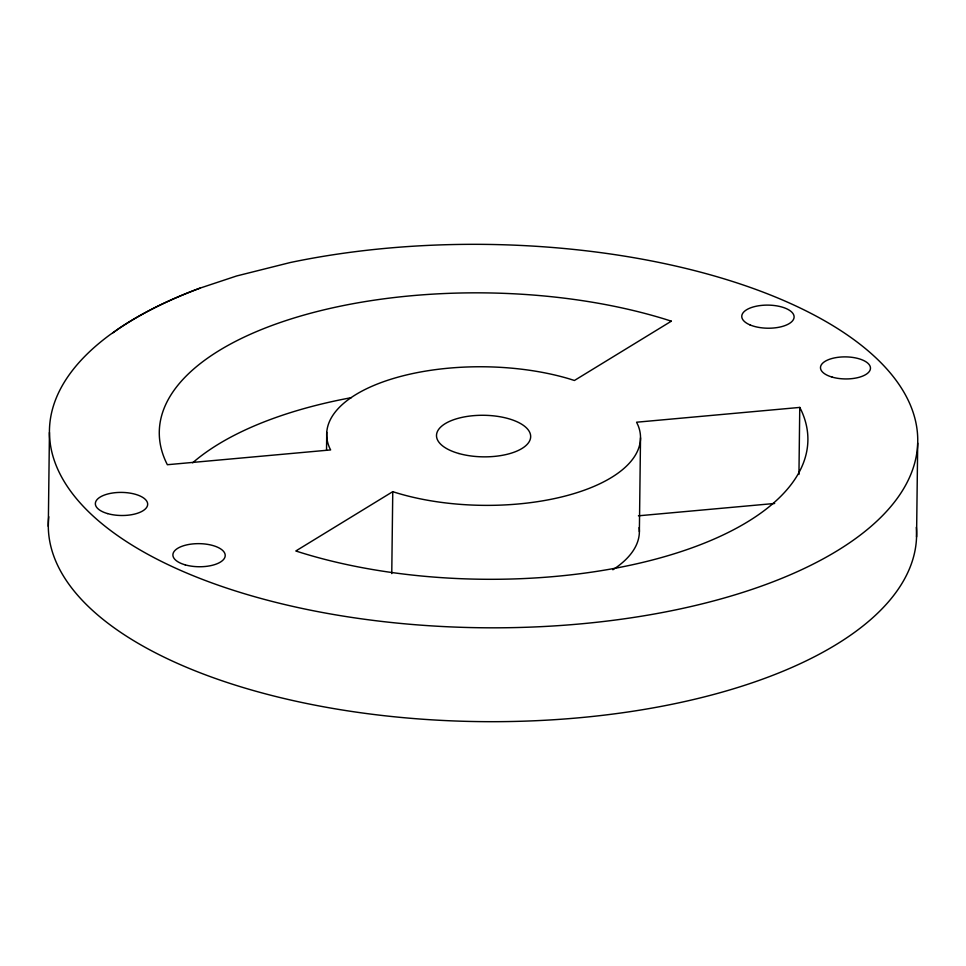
<?xml version="1.0" encoding="UTF-8"?>
<svg xmlns="http://www.w3.org/2000/svg" width="966" height="966" viewBox="0 0 966 966"><rect width="100%" height="100%" fill="white"/><g stroke="black" fill="none" stroke-linecap="round" stroke-linejoin="round"><path stroke-width="1.45" d="M48.3 526.349L49.447 432.49M326.532 450.18L326.75 432.297M391.761 573.599L392.764 491.658L394.382 492.189A156.927 69.286 0.7 0 0 568.237 495.244A156.927 69.286 0.7 0 0 638.164 425.644L636.582 422.214L799.763 407.423L801.212 410.272A324.322 143.185 0.7 0 1 660.865 557.72A324.322 143.185 0.7 0 1 295.825 550.982L392.764 491.658M639.371 531.674L640.518 437.803M798.942 474.475L799.763 407.423M916.553 536.963L917.7 443.092M112.998 332.751L118.287 328.887A434.181 191.691 0.7 0 1 199.721 288.23L236.67 275.962L290.331 262.511A434.181 191.691 0.7 0 1 914.126 415.597A434.181 191.691 0.7 0 1 396.12 622.985A434.181 191.691 0.7 0 1 110.1 334.659L118.54 328.838A434.181 191.691 0.7 0 1 199.974 288.182M638.429 515.808L774.66 503.467M916.323 527.327A434.181 191.691 0.7 0 1 480.102 721.614A434.181 191.691 0.7 0 1 48.771 516.725M192.645 462.811A324.322 143.185 0.7 0 1 351.334 397.666M639.13 527.605A156.927 69.286 0.7 0 1 612.842 569.771M671.334 321.183L574.42 380.483L568.986 378.769A156.927 69.286 0.7 0 0 395.106 377.972A156.927 69.286 0.7 0 0 329.889 448.502L330.638 449.927L167.359 464.718A324.322 143.185 0.7 0 1 300.849 315.967A324.322 143.185 0.7 0 1 665.972 319.456L671.334 321.183M107.612 513.598A26.154 11.544 0.7 0 0 147.653 504.638A26.154 11.544 0.7 0 0 109.279 493.626A26.154 11.544 0.7 0 0 107.612 513.598M185.158 564.844A26.154 11.544 0.7 0 0 225.199 555.885A26.154 11.544 0.7 0 0 186.824 544.872A26.154 11.544 0.7 0 0 185.158 564.844M832.209 377.126A24.983 11.024 0.7 0 0 870.451 368.565A24.983 11.024 0.7 0 0 833.803 358.048A24.983 11.024 0.7 0 0 832.209 377.126M749.906 324.854A26.154 11.544 0.7 0 0 793.364 319.637A26.154 11.544 0.7 0 0 760.556 305.51A26.154 11.544 0.7 0 0 749.906 324.854M458.91 453.525A47.08 20.781 0.7 0 0 530.648 437.127A47.08 20.781 0.7 0 0 461.229 417.554A47.08 20.781 0.7 0 0 458.91 453.525"/></g></svg>
